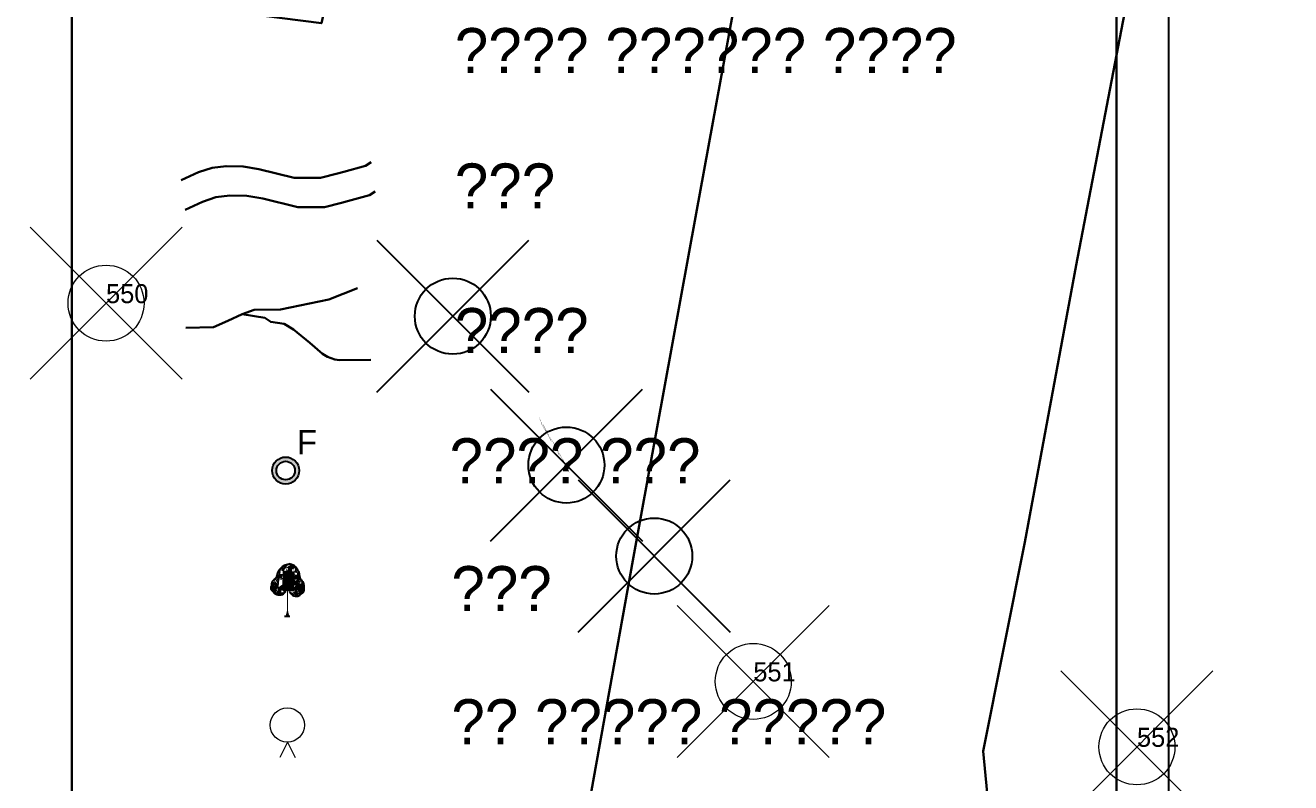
# Model space of a CAD drawing. Header units: millimetres. Extents: x -1419336 to 38707697, y -75591640 to 81.
# Drawn here: x 1646.2 to 1812.6, y -1387.3 to -1287.7 of the extents above; entities that cross this region are included whole.
import ezdxf

# ---------------------------------------------------------------- set-up
doc = ezdxf.new("R2010")
doc.units = ezdxf.units.MM
doc.header["$PDMODE"] = 35
doc.header["$PDSIZE"] = 10
doc.linetypes.add('DASHED', pattern=[0.75, 0.5, -0.25])
for name, color, linetype in [('Legend', 250, 'Continuous'), ('Sym_F', 250, 'Continuous'), ('Sym_Tree', 92, 'Continuous'), ('Text_Dimension_No', 1, 'Continuous')]:
    doc.layers.add(name, color=color, linetype=linetype)
for name, color, linetype, lineweight in [('Plane_Table_Station', 1, 'Continuous', 25), ('Poly_Survey_Bndry', 250, 'Continuous', 30), ('Text_Survey_No', 250, 'Continuous', 0)]:
    doc.layers.add(name, color=color, linetype=linetype, lineweight=lineweight)
doc.styles.get("Standard").update_dxf_attribs({"font": 'SakalBharati.ttf'})

msp = doc.modelspace()

# ---------------------------------------------------------------- hatches: boundary and pattern name
at = {"layer": 'Sym_F'}
h = msp.add_hatch(color=256, dxfattribs=at)
h.paths.add_polyline_path([(1678.64, -1346.27, 1), (1682.2, -1346.27, 1)])
h.paths.add_polyline_path([(1681.64, -1346.27, -1), (1679.2, -1346.27, -1)], flags=16)

# ---------------------------------------------------------------- linework, layer by layer
at = {"color": 5, "lineweight": 20}
for q in [(1679.65, -1384), (1681.65, -1384)]:
    msp.add_line((1680.65, -1382), q, dxfattribs=at)
msp.add_ellipse((1680.65, -1379.75), major_axis=(2.25, 0), ratio=1, dxfattribs=at)
at = {"layer": 'Legend'}
msp.add_lwpolyline([(719.87, -1094.4), (1796.56, -1094.4), (1796.56, -1813.7), (719.87, -1813.7)], close=True, dxfattribs=at)
at = {"layer": 'Legend', "lineweight": 30}
msp.add_lwpolyline([(1674.4, -1806.86), (726.71, -1806.86), (726.71, -1101.24), (1674.4, -1101.24), (1789.71, -1101.24), (1789.71, -1144.96), (1789.71, -1180.57), (1789.71, -1198.18), (1789.71, -1205.64), (1789.71, -1217.85), (1789.71, -1668.44), (1789.71, -1729.9), (1789.71, -1771.19), (1789.71, -1806.86)], close=True, dxfattribs=at)
for points in [[(1652.29, -1101.24), (1652.29, -1144.96), (1652.29, -1180.57), (1652.29, -1217.85), (1652.29, -1668.44), (1652.29, -1729.9), (1652.29, -1771.19), (1652.29, -1806.86)], [(1667.28, -1327.49), (1670.92, -1327.43), (1672.81, -1326.58), (1674.72, -1325.72), (1676.28, -1325.15), (1679.76, -1325.1), (1686.08, -1323.78), (1689.86, -1322.28)], [(1674.72, -1325.72), (1677.69, -1326.19), (1678.45, -1326.72), (1680.24, -1326.98), (1681.45, -1327.73), (1683.6, -1329.45), (1685.25, -1330.92), (1685.92, -1331.3), (1686.87, -1331.65), (1687.51, -1331.75), (1691.64, -1331.72)]]:
    msp.add_lwpolyline(points, dxfattribs=at)
at = {"layer": 'Legend', "color": 5, "lineweight": 30}
for points in [[(1666.69, -1308.09), (1668.97, -1307.04), (1670.75, -1306.44), (1672.59, -1306.21), (1674.83, -1306.27), (1676.9, -1306.62), (1681.54, -1307.75), (1683.59, -1307.75), (1685.01, -1307.75), (1687.25, -1307.19), (1688.07, -1306.98), (1690.94, -1306.19), (1691.69, -1305.7)], [(1667.19, -1311.96), (1669.47, -1310.91), (1671.25, -1310.31), (1673.09, -1310.07), (1675.33, -1310.14), (1677.41, -1310.49), (1682.04, -1311.62), (1684.09, -1311.62), (1685.52, -1311.62), (1687.76, -1311.06), (1688.57, -1310.85), (1691.44, -1310.06), (1692.19, -1309.57)]]:
    msp.add_lwpolyline(points, dxfattribs=at)
at = {"layer": 'Plane_Table_Station'}
for p in [(1702.41, -1325.96), (1728.91, -1357.51)]:
    msp.add_point(p, dxfattribs=at)
at = {"layer": 'Poly_Survey_Bndry', "linetype": 'ByBlock'}
for points in [[(1717.55, -1405.66), (1726.09, -1358.09), (1734.44, -1312.46), (1745.22, -1253.54), (1741.11, -1253.8), (1714.92, -1255.87), (1691.94, -1257.46), (1685.12, -1287.44), (1648.57, -1282.75), (1648.35, -1282.72), (1648.12, -1282.69), (1627.33, -1252.74), (1620.85, -1242.89), (1619.51, -1242.31), (1613.42, -1236), (1611.49, -1233.11), (1599.48, -1219.07), (1598.04, -1218.6), (1582.88, -1294.63), (1621.27, -1393.07)], [(1717.55, -1405.66), (1726.09, -1358.09), (1734.44, -1312.46), (1745.22, -1253.54), (1747.2, -1238.68), (1762.14, -1241.73), (1775.46, -1244.34), (1789.31, -1242.82), (1790.28, -1242.54), (1798.01, -1248.46), (1784.4, -1319.26), (1777.64, -1355.67), (1772.18, -1383.16), (1775.66, -1419.23)], [(1813.3, -1549.99), (1800.76, -1548.07), (1792.96, -1546.93), (1761.67, -1541.86), (1766.41, -1500.89), (1770.46, -1463.64), (1775.66, -1419.23), (1772.18, -1383.16), (1777.64, -1355.67), (1784.4, -1319.26), (1798.01, -1248.46), (1806.52, -1254.77), (1806.91, -1255.26), (1809.43, -1256), (1829.53, -1260.35)]]:
    msp.add_lwpolyline(points, dxfattribs=at)
at = {"layer": 'Poly_Survey_Bndry'}
for points in [[(1798.01, -1248.46), (1784.4, -1319.26), (1777.64, -1355.67), (1772.18, -1383.16), (1775.66, -1419.23), (1770.46, -1463.64), (1766.41, -1500.89), (1761.67, -1541.86)], [(1745.22, -1253.54), (1734.44, -1312.46), (1726.09, -1358.09), (1717.55, -1405.66), (1716.51, -1411.44), (1716.38, -1411.42)]]:
    msp.add_lwpolyline(points, dxfattribs=at)
at = {"layer": 'Sym_F'}
for major_axis in [(1.78, 0), (1.22, 0)]:
    msp.add_ellipse((1680.42, -1346.27), major_axis=major_axis, ratio=1, dxfattribs=at)
at = {"layer": 'Sym_Tree'}
for p, q in [((1680.89, -1358.6), (1680.66, -1358.62)), ((1680.29, -1365.42), (1680.95, -1365.42))]:
    msp.add_line(p, q, dxfattribs=at)
at = {"layer": 'Sym_Tree', "color": 82, "const_width": 0.8}
for points in [[(1680.34, -1362.09), (1680.44, -1359.46)], [(1680.43, -1362.1), (1680.53, -1359.47)], [(1680.78, -1361.71), (1680.88, -1359.08)], [(1681.11, -1362.15), (1681.21, -1359.52)], [(1679.67, -1361.48), (1680.02, -1361.97)], [(1680.2, -1361.6), (1680.54, -1362.09)], [(1682.03, -1361.71), (1681.54, -1362.04)], [(1681.65, -1361.5), (1682, -1361.99)]]:
    msp.add_lwpolyline(points, dxfattribs=at)
at = {"layer": 'Sym_Tree', "color": 34}
msp.add_lwpolyline([(1680.66, -1365.42, 0.48, 0.16, 0), (1680.66, -1364.76, 0.16, 0.16, 0), (1680.66, -1362.06, 0.16, 0.16, 0)], format="xyseb", dxfattribs=at)
at = {"layer": 'Sym_Tree', "color": 82}
msp.add_open_spline([(1680.44, -1362.18), (1680.29, -1362.34), (1680.05, -1362.59), (1679.61, -1362.7), (1679.21, -1362.67), (1678.88, -1362.34), (1678.41, -1361.94), (1678.62, -1361.33), (1678.63, -1360.73), (1679.32, -1360.38), (1679.34, -1359.55), (1679.86, -1359.02), (1680.28, -1358.66), (1680.56, -1358.63), (1680.66, -1358.62)], degree=3, knots=[0, 0, 0, 0, 0.357151, 0.545743, 0.741494, 0.970117, 1.319935, 1.641608, 1.935314, 2.250626, 2.755061, 3.137005, 3.457298, 3.618487, 3.618487, 3.618487, 3.618487], dxfattribs=at)
at = {"layer": 'Sym_Tree', "color": 82, "start_tangent": (1680.661209, -1365.422639), "end_tangent": (1680.661209, -1365.422639)}
msp.add_spline([(1680.89, -1362.18), (1681.33, -1362.66), (1681.65, -1362.78), (1682.01, -1362.79), (1682.37, -1362.58), (1682.83, -1362.14), (1682.84, -1361.55), (1682.78, -1361.02), (1682.42, -1360.58), (1682.2, -1359.69), (1681.84, -1359.1), (1681.4, -1358.7), (1680.89, -1358.6)], degree=3, dxfattribs=at)
at = {"layer": 'Sym_Tree', "color": 82}
for points in [[(1679.54, -1359.85), (1679.34, -1360.06), (1679.4, -1360.48), (1679.24, -1360.5)], [(1679.25, -1360.27), (1679.26, -1360.39), (1679.42, -1359.8), (1679.44, -1359.74)], [(1679.37, -1359.88), (1679.3, -1360.06), (1679.55, -1359.54), (1679.52, -1359.53)], [(1679.42, -1359.66), (1679.37, -1359.81), (1679.37, -1359.88), (1679.3, -1360.06)], [(1679.4, -1359.79), (1679.42, -1359.75), (1679.3, -1360.06), (1679.33, -1360.06)], [(1679.36, -1359.98), (1679.3, -1360.06), (1679.37, -1359.81), (1679.42, -1359.8)], [(1679.35, -1360), (1679.37, -1359.9), (1679.36, -1359.98), (1679.3, -1360.06)], [(1679.64, -1359.23), (1679.48, -1359.51), (1679.4, -1359.79), (1679.34, -1360.06)], [(1679.76, -1359.63), (1679.52, -1359.53), (1679.54, -1359.85), (1679.34, -1360.06)], [(1679.4, -1359.79), (1679.34, -1360.06), (1679.7, -1359.92), (1679.76, -1359.63)], [(1679.39, -1359.82), (1679.42, -1359.66), (1679.35, -1360), (1679.37, -1359.9)], [(1679.35, -1359.99), (1679.36, -1359.98), (1679.37, -1359.9), (1679.42, -1359.75)], [(1679.37, -1359.81), (1679.42, -1359.8), (1679.42, -1359.66), (1679.37, -1359.81)], [(1679.42, -1359.65), (1679.48, -1359.51), (1679.39, -1359.82), (1679.42, -1359.66)], [(1679.42, -1359.8), (1679.44, -1359.74), (1679.4, -1359.79), (1679.42, -1359.75)], [(1679.4, -1360.48), (1679.93, -1360.43), (1679.54, -1359.85), (1679.79, -1360.22)], [(1679.54, -1359.85), (1679.79, -1360.22), (1679.93, -1360.43), (1679.4, -1360.48)], [(1679.76, -1359.63), (1679.61, -1359.3), (1679.48, -1359.51), (1679.42, -1359.75)], [(1679.48, -1359.51), (1679.42, -1359.75), (1679.54, -1359.85), (1679.76, -1359.63)], [(1679.42, -1359.75), (1679.46, -1359.59), (1679.48, -1359.51), (1679.46, -1359.59)], [(1679.48, -1359.51), (1679.46, -1359.59), (1679.42, -1359.65), (1679.48, -1359.51)], [(1679.42, -1359.65), (1679.42, -1359.65), (1679.42, -1359.75), (1679.46, -1359.59)], [(1680.67, -1358.62), (1679.95, -1358.97), (1679.64, -1359.23), (1679.48, -1359.51)], [(1679.55, -1359.54), (1679.52, -1359.53), (1679.8, -1359.13), (1679.95, -1358.97)], [(1679.54, -1359.85), (1679.76, -1359.63), (1679.76, -1359.63), (1679.52, -1359.53)], [(1680.07, -1359.87), (1680.43, -1359.87), (1680.01, -1360.08), (1679.54, -1359.85)], [(1680.01, -1360.08), (1679.54, -1359.85), (1680.01, -1360.08), (1679.93, -1360.43)], [(1679.7, -1359.92), (1679.76, -1359.63), (1679.76, -1359.63), (1679.61, -1359.3)], [(1679.74, -1359.23), (1679.71, -1359.19), (1679.63, -1359.34), (1679.65, -1359.38)], [(1679.63, -1359.34), (1679.65, -1359.38), (1679.68, -1359.28), (1679.74, -1359.23)], [(1679.8, -1359.13), (1679.95, -1358.97), (1679.64, -1359.23), (1679.8, -1359.13)], [(1679.64, -1359.23), (1679.8, -1359.13), (1679.74, -1359.23), (1679.71, -1359.19)], [(1679.76, -1359.63), (1679.65, -1359.38), (1679.72, -1359.23), (1680.06, -1359.03)], [(1679.73, -1359.31), (1679.66, -1359.33), (1679.65, -1359.38), (1679.73, -1359.31)], [(1679.65, -1359.38), (1679.73, -1359.31), (1680.51, -1359.67), (1680.79, -1359.78)], [(1679.73, -1359.31), (1679.72, -1359.26), (1679.73, -1359.31), (1679.66, -1359.33)], [(1679.68, -1359.28), (1679.74, -1359.23), (1680.67, -1358.62), (1680.47, -1358.64)], [(1679.68, -1360.52), (1680.17, -1360.52), (1680.72, -1360.16), (1680.82, -1359.79)], [(1679.72, -1359.23), (1680.06, -1359.03), (1680.09, -1359.49), (1679.73, -1359.31)], [(1679.99, -1359.07), (1680.06, -1359.03), (1679.73, -1359.31), (1679.72, -1359.26)], [(1680.09, -1359.49), (1679.73, -1359.31), (1679.74, -1359.4), (1680.09, -1359.49)], [(1679.74, -1359.4), (1680.09, -1359.49), (1680.06, -1359.03), (1680.79, -1358.73)], [(1680.02, -1359), (1679.83, -1359.12), (1679.74, -1359.23), (1680.02, -1359)], [(1680.06, -1359.02), (1679.83, -1359.12), (1679.78, -1359.27), (1679.82, -1359.3)], [(1679.78, -1359.27), (1679.82, -1359.3), (1679.99, -1359.07), (1680.06, -1359.03)], [(1680.06, -1359.03), (1680.79, -1358.73), (1680.06, -1359.02), (1679.83, -1359.12)], [(1679.95, -1358.97), (1680.24, -1358.82), (1680.02, -1359), (1679.83, -1359.12)], [(1680.24, -1358.82), (1680.28, -1358.71), (1680.1, -1358.83), (1679.95, -1358.97)], [(1680.1, -1358.83), (1679.95, -1358.97), (1680.24, -1358.82), (1680.13, -1358.83)], [(1680.24, -1358.82), (1680.13, -1358.83), (1679.95, -1358.97), (1680.24, -1358.82)], [(1680.07, -1359.87), (1680.01, -1360.08), (1680.01, -1360.08), (1680.07, -1359.87)], [(1681.12, -1358.62), (1680.53, -1359.01), (1680.06, -1359.02), (1680.67, -1358.62)], [(1680.06, -1359.02), (1680.67, -1358.62), (1680.87, -1358.62), (1680.75, -1358.77)], [(1680.51, -1359.67), (1680.79, -1359.78), (1680.07, -1359.87), (1680.43, -1359.87)], [(1680.67, -1358.62), (1680.47, -1358.64), (1680.27, -1358.71), (1680.1, -1358.83)], [(1680.27, -1358.71), (1680.1, -1358.83), (1680.38, -1358.69), (1680.47, -1358.64)], [(1680.43, -1358.68), (1680.38, -1358.69), (1680.1, -1358.83), (1680.24, -1358.82)], [(1680.43, -1358.68), (1680.24, -1358.82), (1680.26, -1358.75), (1680.1, -1358.83)], [(1680.1, -1358.83), (1680.24, -1358.82), (1680.36, -1358.71), (1680.38, -1358.69)], [(1680.26, -1358.75), (1680.1, -1358.83), (1680.24, -1358.82), (1680.28, -1358.71)], [(1681.29, -1359.51), (1680.55, -1359.49), (1680.22, -1359.63), (1680.11, -1359.38)], [(1680.46, -1360.08), (1680.53, -1359.87), (1681.27, -1361.27), (1680.18, -1361.31)], [(1680.2, -1359.23), (1680.48, -1359), (1681.12, -1358.62), (1681.29, -1359.51)], [(1680.52, -1359.07), (1680.53, -1359.01), (1680.2, -1359.23), (1680.48, -1359)], [(1680.36, -1358.71), (1680.36, -1358.71), (1680.43, -1358.68), (1680.24, -1358.82)], [(1680.36, -1358.71), (1680.38, -1358.69), (1680.26, -1358.72), (1680.24, -1358.82)], [(1680.26, -1358.72), (1680.24, -1358.82), (1680.38, -1358.69), (1680.34, -1358.71)], [(1680.38, -1358.69), (1680.47, -1358.64), (1680.26, -1358.72), (1680.47, -1358.64)], [(1680.26, -1358.72), (1680.47, -1358.64), (1680.43, -1358.68), (1680.38, -1358.69)], [(1680.38, -1358.69), (1680.34, -1358.71), (1680.36, -1358.71)], [(1681.29, -1359.51), (1680.55, -1359.49), (1680.53, -1359.87), (1680.46, -1360.08)], [(1681.12, -1358.62), (1681.29, -1359.51), (1680.55, -1359.49), (1680.52, -1359.03)], [(1681.5, -1358.76), (1681.32, -1358.67), (1680.52, -1359.03), (1680.52, -1359.07)], [(1680.52, -1359.03), (1680.52, -1359.07), (1680.53, -1359.01)], [(1680.53, -1359.01), (1680.53, -1359.01), (1680.52, -1359.07), (1680.53, -1359.01)], [(1680.55, -1359.49), (1680.52, -1359.03), (1681.29, -1359.51), (1680.55, -1359.49)], [(1680.67, -1358.62), (1680.89, -1358.6), (1681.12, -1358.62), (1680.53, -1359.01)], [(1681.17, -1360.16), (1681.27, -1359.79), (1681.29, -1359.51), (1680.55, -1359.49)], [(1680.87, -1358.62), (1680.75, -1358.77), (1680.6, -1358.81), (1680.71, -1358.7)], [(1680.6, -1358.81), (1680.62, -1358.75), (1680.71, -1358.7), (1680.66, -1358.62)], [(1680.6, -1358.81), (1680.71, -1358.7), (1680.75, -1358.77), (1680.6, -1358.81)], [(1680.75, -1358.77), (1680.6, -1358.81), (1680.62, -1358.75), (1680.71, -1358.7)], [(1681.59, -1360.15), (1681.56, -1359.94), (1680.63, -1361.23), (1681.71, -1361.41)], [(1680.71, -1358.7), (1680.66, -1358.62), (1680.87, -1358.62), (1680.71, -1358.7)], [(1680.87, -1358.62), (1680.71, -1358.7), (1680.89, -1358.6), (1681.12, -1358.62)], [(1680.88, -1360.14), (1680.82, -1359.77), (1680.84, -1359.48), (1681.58, -1359.56)], [(1681.85, -1360.63), (1681.37, -1360.57), (1680.88, -1360.14), (1680.82, -1359.77)], [(1681.96, -1359.34), (1681.71, -1359.08), (1681.12, -1358.62), (1680.84, -1359.48)], [(1681.12, -1358.62), (1680.84, -1359.48), (1681.58, -1359.56), (1681.67, -1359.1)], [(1681.58, -1359.56), (1681.67, -1359.1), (1680.84, -1359.48), (1681.58, -1359.56)], [(1680.84, -1359.48), (1681.58, -1359.56), (1681.56, -1359.94), (1681.59, -1360.15)], [(1680.84, -1359.48), (1681.58, -1359.56), (1681.89, -1359.74), (1682.03, -1359.5)], [(1680.94, -1358.72), (1680.86, -1358.67), (1681.05, -1358.77), (1680.86, -1358.67)], [(1681.05, -1358.77), (1680.86, -1358.67), (1680.9, -1358.71), (1680.94, -1358.72)], [(1682.03, -1359.5), (1681.96, -1359.42), (1681.14, -1359.68), (1680.86, -1359.76)], [(1681.14, -1359.68), (1680.86, -1359.76), (1681.56, -1359.94), (1681.19, -1359.89)], [(1680.89, -1358.6), (1681.12, -1358.62), (1681.4, -1358.72), (1681.32, -1358.67)], [(1680.94, -1358.73), (1680.98, -1358.75), (1680.96, -1358.75)], [(1681.94, -1359.51), (1681.58, -1359.56), (1681.67, -1359.1), (1680.98, -1358.71)], [(1681.67, -1359.1), (1680.98, -1358.71), (1681.68, -1359.1), (1681.89, -1359.22)], [(1681.12, -1358.62), (1681.79, -1359.06), (1682.06, -1359.35), (1682.18, -1359.66)], [(1682.02, -1359.4), (1681.96, -1359.34), (1681.12, -1358.62), (1681.32, -1358.67)], [(1681.12, -1358.62), (1681.32, -1358.67), (1681.5, -1358.76), (1681.66, -1358.9)], [(1681.56, -1359.94), (1681.19, -1359.89), (1681.59, -1360.15), (1682.08, -1359.99)], [(1681.5, -1358.76), (1681.66, -1358.9), (1681.4, -1358.72), (1681.32, -1358.67)], [(1681.35, -1358.71), (1681.4, -1358.72), (1681.66, -1358.9), (1681.52, -1358.88)], [(1681.42, -1358.75), (1681.42, -1358.75), (1681.35, -1358.71), (1681.52, -1358.88)], [(1681.35, -1358.71), (1681.52, -1358.88), (1681.51, -1358.81), (1681.66, -1358.9)], [(1681.66, -1358.9), (1681.52, -1358.88), (1681.41, -1358.74), (1681.4, -1358.73)], [(1681.41, -1358.74), (1681.4, -1358.73), (1681.51, -1358.77), (1681.52, -1358.88)], [(1681.51, -1358.77), (1681.52, -1358.88), (1681.4, -1358.73), (1681.44, -1358.75)], [(1681.51, -1358.81), (1681.66, -1358.9), (1681.52, -1358.88), (1681.5, -1358.76)], [(1681.52, -1358.88), (1681.5, -1358.76), (1681.66, -1358.9), (1681.79, -1359.06)], [(1681.66, -1358.9), (1681.79, -1359.06), (1681.52, -1358.88), (1681.63, -1358.89)], [(1681.52, -1358.88), (1681.63, -1358.89), (1681.79, -1359.06), (1681.52, -1358.88)], [(1681.79, -1359.06), (1681.52, -1358.88), (1681.71, -1359.08), (1681.89, -1359.22)], [(1681.56, -1359.94), (1681.59, -1360.15), (1681.59, -1360.15), (1681.56, -1359.94)], [(1681.98, -1359.35), (1681.67, -1359.1), (1681.58, -1359.56), (1681.96, -1359.42)], [(1681.58, -1359.56), (1681.96, -1359.42), (1681.94, -1359.51), (1681.58, -1359.56)], [(1681.89, -1359.74), (1682.03, -1359.5), (1681.98, -1359.35), (1681.67, -1359.1)], [(1681.92, -1359.38), (1681.87, -1359.41), (1681.74, -1359.15), (1681.67, -1359.1)], [(1681.74, -1359.15), (1681.67, -1359.1), (1681.96, -1359.42), (1681.98, -1359.38)], [(1681.68, -1359.1), (1681.89, -1359.22), (1681.92, -1359.38), (1681.87, -1359.41)], [(1681.71, -1359.08), (1681.89, -1359.22), (1681.96, -1359.34), (1681.71, -1359.08)], [(1681.73, -1359.66), (1681.74, -1359.74), (1681.77, -1359.8), (1681.73, -1359.66)], [(1682.11, -1359.67), (1682.15, -1359.67), (1681.91, -1359.24), (1681.79, -1359.06)], [(1681.91, -1359.24), (1681.79, -1359.06), (1682.06, -1359.35), (1681.91, -1359.24)], [(1681.91, -1360.03), (1681.89, -1359.74), (1681.89, -1359.74), (1682.08, -1359.43)], [(1681.89, -1359.74), (1682.08, -1359.43), (1682.18, -1359.66), (1682.21, -1359.9)], [(1682.18, -1359.66), (1682.21, -1359.9), (1682.08, -1359.99), (1681.89, -1359.74)], [(1682.08, -1359.99), (1681.89, -1359.74), (1681.89, -1359.74), (1682.15, -1359.67)], [(1681.89, -1359.74), (1682.15, -1359.67), (1682.08, -1359.99), (1682.25, -1360.21)], [(1682.23, -1359.95), (1682.25, -1360.21), (1681.91, -1360.03), (1681.89, -1359.74)], [(1682.06, -1359.35), (1681.91, -1359.24), (1681.96, -1359.34), (1682, -1359.31)], [(1681.96, -1359.34), (1682, -1359.31), (1682.06, -1359.46), (1682.03, -1359.5)], [(1682.06, -1359.46), (1682.03, -1359.5), (1682.02, -1359.4), (1681.96, -1359.34)], [(1681.96, -1359.42), (1681.98, -1359.38), (1681.96, -1359.42), (1682.03, -1359.46)], [(1681.96, -1359.42), (1682.03, -1359.46), (1682.03, -1359.5), (1681.96, -1359.42)], [(1682.06, -1359.35), (1682.18, -1359.66), (1682.23, -1359.95), (1682.25, -1360.21)], [(1682.25, -1360.04), (1682.29, -1360.22), (1682.11, -1359.67), (1682.15, -1359.67)], [(1682.21, -1359.9), (1682.2, -1359.74), (1682.18, -1359.66), (1682.2, -1359.74)], [(1682.23, -1359.8), (1682.18, -1359.66), (1682.23, -1359.98), (1682.23, -1359.81)], [(1682.31, -1360.44), (1682.29, -1360.56), (1682.2, -1359.95), (1682.19, -1359.89)], [(1682.2, -1359.95), (1682.19, -1359.89), (1682.23, -1359.95), (1682.21, -1359.9)], [(1682.23, -1359.8), (1682.23, -1359.8), (1682.21, -1359.9), (1682.2, -1359.74)], [(1682.26, -1359.97), (1682.2, -1359.95), (1682.23, -1359.81), (1682.26, -1359.97)], [(1682.24, -1360.13), (1682.29, -1360.22), (1682.26, -1359.97), (1682.2, -1359.95)], [(1682.23, -1359.95), (1682.21, -1359.9), (1682.29, -1360.22), (1682.26, -1360.22)], [(1682.25, -1360.15), (1682.24, -1360.13), (1682.24, -1360.06), (1682.21, -1359.9)], [(1682.23, -1359.98), (1682.23, -1359.81), (1682.25, -1360.16), (1682.24, -1360.06)], [(1682.23, -1359.81), (1682.26, -1359.97), (1682.25, -1360.04), (1682.29, -1360.22)], [(1678.78, -1360.94), (1678.61, -1361.14), (1678.51, -1361.74), (1679.34, -1361.81)], [(1678.57, -1361.56), (1678.51, -1361.74), (1678.61, -1361.15), (1678.54, -1361.55)], [(1678.57, -1361.56), (1678.57, -1361.56), (1678.57, -1361.56), (1678.51, -1361.74)], [(1678.54, -1361.93), (1678.6, -1361.99), (1678.61, -1361.15), (1678.69, -1361.21)], [(1678.61, -1361.15), (1678.54, -1361.55), (1678.69, -1361.21), (1678.69, -1361.19)], [(1678.61, -1361.15), (1678.69, -1361.21), (1678.57, -1361.56)], [(1678.73, -1360.76), (1678.67, -1360.89), (1678.63, -1361.04), (1678.61, -1361.14)], [(1678.92, -1360.77), (1678.94, -1361.37), (1678.61, -1361.13), (1678.94, -1361.37)], [(1678.63, -1361.04), (1678.61, -1361.14), (1678.79, -1361.22), (1678.99, -1360.86)], [(1678.61, -1361.13), (1678.94, -1361.37), (1679.1, -1360.94), (1678.99, -1360.86)], [(1678.73, -1360.97), (1678.73, -1360.97), (1678.78, -1360.94), (1678.61, -1361.14)], [(1678.67, -1361), (1678.64, -1361.02), (1678.63, -1361.05), (1678.72, -1360.94)], [(1678.63, -1361.05), (1678.72, -1360.94), (1678.72, -1360.94)], [(1678.73, -1360.97), (1678.64, -1361.02), (1678.7, -1360.99), (1678.69, -1360.87)], [(1678.7, -1360.99), (1678.69, -1360.87), (1678.67, -1361), (1678.64, -1361.02)], [(1678.66, -1361.08), (1678.66, -1361.08), (1678.73, -1360.97), (1678.64, -1361.02)], [(1678.89, -1360.8), (1678.8, -1360.78), (1678.69, -1360.87), (1678.66, -1361.08)], [(1678.69, -1360.87), (1678.66, -1361.08), (1678.75, -1360.95), (1678.77, -1360.84)], [(1678.75, -1361.02), (1678.75, -1360.95), (1678.66, -1361.08)], [(1678.98, -1360.69), (1678.91, -1360.69), (1678.73, -1360.76), (1678.67, -1360.89)], [(1678.72, -1361.25), (1678.76, -1361.18), (1678.68, -1362.15), (1678.82, -1362.23)], [(1678.77, -1360.84), (1678.8, -1360.78), (1678.69, -1360.87), (1678.73, -1360.76)], [(1678.69, -1360.87), (1678.73, -1360.76), (1678.75, -1361.02), (1678.75, -1360.95)], [(1678.71, -1361.13), (1679.09, -1361.04), (1678.73, -1361.09), (1678.69, -1361.21)], [(1678.73, -1361.09), (1678.69, -1361.21), (1678.72, -1361.41), (1678.8, -1361.27)], [(1678.69, -1361.21), (1678.69, -1361.19), (1679.34, -1361.81), (1679.19, -1361.67)], [(1678.8, -1361.27), (1678.81, -1361.33), (1678.71, -1361.13), (1679.09, -1361.04)], [(1678.72, -1360.94), (1678.72, -1360.94), (1678.73, -1360.97)], [(1678.72, -1361.41), (1678.8, -1361.27), (1678.72, -1361.25), (1678.76, -1361.18)], [(1678.84, -1360.79), (1679.42, -1360.59), (1678.74, -1360.75), (1678.8, -1360.69)], [(1678.74, -1360.75), (1678.8, -1360.69), (1678.85, -1360.66), (1678.91, -1360.59)], [(1678.89, -1360.83), (1678.75, -1360.95), (1678.96, -1360.8), (1678.92, -1360.77)], [(1678.75, -1360.95), (1678.77, -1360.84), (1678.89, -1360.8)], [(1678.79, -1361.22), (1678.99, -1360.86), (1678.89, -1360.83), (1678.75, -1360.95)], [(1678.89, -1360.8), (1678.89, -1360.8), (1678.77, -1360.84), (1678.8, -1360.78)], [(1678.94, -1361.37), (1678.94, -1361.37), (1678.86, -1361.59), (1678.79, -1361.22)], [(1678.86, -1361.59), (1678.79, -1361.22), (1679.19, -1361.67), (1678.92, -1361.41)], [(1678.94, -1360.78), (1678.99, -1360.74), (1678.89, -1360.8), (1678.8, -1360.78)], [(1678.95, -1361.39), (1678.81, -1361.33), (1678.8, -1361.27), (1678.81, -1361.33)], [(1678.91, -1360.6), (1678.85, -1360.66), (1678.81, -1360.69), (1678.88, -1360.68)], [(1678.81, -1360.69), (1678.88, -1360.68), (1678.91, -1360.69), (1678.98, -1360.69)], [(1678.92, -1361.41), (1679, -1361.45), (1678.95, -1361.39), (1678.81, -1361.33)], [(1678.96, -1360.8), (1678.92, -1360.77), (1678.84, -1360.79), (1679.42, -1360.59)], [(1678.85, -1360.66), (1678.91, -1360.59), (1678.97, -1360.55), (1679, -1360.66)], [(1678.97, -1360.55), (1679, -1360.66), (1678.91, -1360.69), (1678.85, -1360.66)], [(1678.91, -1360.69), (1678.85, -1360.66), (1678.91, -1360.59), (1678.92, -1360.66)], [(1678.85, -1360.66), (1678.91, -1360.66), (1678.91, -1360.6), (1678.85, -1360.66)], [(1678.91, -1360.66), (1678.91, -1360.66), (1678.85, -1360.66), (1678.91, -1360.66)], [(1678.94, -1360.62), (1678.88, -1360.68), (1679.09, -1360.44)], [(1679, -1360.66), (1678.91, -1360.66), (1678.94, -1360.62), (1678.88, -1360.68)], [(1678.91, -1360.59), (1678.92, -1360.66), (1678.91, -1360.6), (1678.94, -1360.62)], [(1678.91, -1360.6), (1678.94, -1360.62), (1678.91, -1360.66)], [(1678.91, -1360.69), (1678.98, -1360.69), (1679, -1360.66), (1678.91, -1360.66)], [(1678.98, -1360.69), (1678.98, -1360.69), (1678.98, -1360.69), (1678.91, -1360.69)], [(1679.1, -1360.94), (1679, -1360.74), (1678.92, -1360.77), (1678.94, -1361.37)], [(1679, -1360.74), (1679, -1360.85), (1678.92, -1360.77), (1679, -1360.74)], [(1678.92, -1360.77), (1679, -1360.74), (1678.99, -1360.84), (1678.92, -1360.8)], [(1678.99, -1360.84), (1678.92, -1360.8), (1678.99, -1360.84), (1679, -1360.75)], [(1679.07, -1361.03), (1678.98, -1360.99), (1679.07, -1361.03), (1678.92, -1360.98)], [(1679.07, -1361.03), (1678.92, -1360.98), (1679.07, -1361.03), (1678.94, -1361.37)], [(1679.24, -1361.23), (1679.02, -1361.45), (1678.92, -1361.41), (1679, -1361.45)], [(1679.19, -1361.67), (1678.92, -1361.41), (1678.94, -1361.37), (1679.19, -1361.53)], [(1679.6, -1360.51), (1679.48, -1361.71), (1678.94, -1361.37), (1679.22, -1360.78)], [(1679.48, -1361.71), (1678.94, -1361.37), (1678.98, -1360.69), (1679.22, -1360.64)], [(1678.99, -1360.84), (1679, -1360.75), (1678.94, -1360.78), (1678.99, -1360.74)], [(1678.94, -1361.37), (1679.22, -1360.78), (1679.18, -1361.61), (1679.18, -1361.94)], [(1679.07, -1361.03), (1678.94, -1361.37), (1678.99, -1360.86), (1679.1, -1360.94)], [(1679.1, -1360.94), (1679.17, -1361.07), (1678.94, -1361.37), (1679.09, -1361.04)], [(1678.94, -1361.37), (1679.09, -1361.04), (1679.07, -1361.03), (1678.98, -1360.99)], [(1679.34, -1361.81), (1679.19, -1361.67), (1679.46, -1361.23), (1678.94, -1361.37)], [(1679.46, -1361.23), (1678.94, -1361.37), (1678.94, -1361.37)], [(1678.94, -1361.37), (1678.94, -1361.37), (1679.24, -1361.23), (1679.02, -1361.45)], [(1678.94, -1361.37), (1679.19, -1361.53), (1678.94, -1361.37), (1679.1, -1361.35)], [(1678.94, -1361.37), (1679.1, -1361.35), (1678.94, -1361.37)], [(1679.48, -1361.71), (1679.18, -1361.61), (1679.48, -1361.71), (1678.94, -1361.37)], [(1678.97, -1360.55), (1678.98, -1360.58), (1679.09, -1360.44), (1679.23, -1360.36)], [(1679.09, -1360.44), (1679.09, -1360.44), (1678.97, -1360.55), (1678.98, -1360.58)], [(1679.1, -1360.94), (1678.99, -1360.86), (1679.1, -1360.94), (1678.97, -1360.99)], [(1679.1, -1360.94), (1678.97, -1360.99), (1679.1, -1360.94), (1679.17, -1361.07)], [(1679.24, -1360.5), (1679.23, -1360.36), (1678.98, -1360.69)], [(1679.09, -1360.44), (1679.23, -1360.36), (1678.98, -1360.69), (1678.98, -1360.58)], [(1678.98, -1360.69), (1678.98, -1360.58), (1679.04, -1360.65), (1679.23, -1360.36)], [(1678.98, -1360.69), (1679.22, -1360.64), (1679.4, -1360.48), (1679.22, -1360.64)], [(1678.98, -1360.69), (1678.98, -1360.69), (1678.98, -1360.69)], [(1678.98, -1360.69), (1678.98, -1360.69), (1678.98, -1360.69)], [(1678.99, -1360.86), (1679.04, -1360.82), (1679, -1360.74), (1679, -1360.85)], [(1678.99, -1360.86), (1679.1, -1360.94), (1678.99, -1360.86), (1679.04, -1360.82)], [(1679.21, -1360.67), (1679.22, -1360.78), (1679.1, -1360.94), (1679, -1360.74)], [(1679.04, -1360.65), (1679.23, -1360.36), (1679.24, -1360.5), (1679.35, -1360.5)], [(1679.23, -1360.56), (1679.24, -1360.5), (1679.04, -1360.65), (1679.23, -1360.56)], [(1679.04, -1360.65), (1679.23, -1360.56), (1679.24, -1360.5), (1679.06, -1360.63)], [(1679.24, -1360.5), (1679.06, -1360.63), (1679.23, -1360.56), (1679.24, -1360.5)], [(1679.09, -1360.44), (1679.23, -1360.36), (1679.34, -1360.06), (1679.3, -1360.06)], [(1679.22, -1360.26), (1679.22, -1360.25), (1679.09, -1360.44), (1679.23, -1360.36)], [(1679.22, -1360.78), (1679.21, -1360.67), (1679.12, -1360.98), (1679.1, -1360.94)], [(1679.12, -1360.98), (1679.1, -1360.94), (1679.26, -1360.94), (1679.21, -1361.01)], [(1679.17, -1361.07), (1679.21, -1361.01), (1679.22, -1360.78), (1679.21, -1360.67)], [(1679.21, -1361.15), (1679.3, -1361.21), (1679.17, -1361.07), (1679.21, -1361.01)], [(1679.18, -1361.61), (1679.18, -1361.94), (1679.18, -1361.94), (1679.46, -1361.96)], [(1679.18, -1361.94), (1679.46, -1361.96), (1679.48, -1361.71), (1679.18, -1361.61)], [(1679.26, -1360.94), (1679.22, -1360.78), (1679.22, -1360.78), (1679.21, -1360.67)], [(1679.22, -1360.78), (1679.21, -1360.67), (1679.21, -1360.67), (1679.31, -1360.68)], [(1679.21, -1360.67), (1679.31, -1360.68), (1679.21, -1360.67), (1679.22, -1360.78)], [(1679.26, -1360.94), (1679.21, -1361.01), (1679.48, -1361.71), (1679.32, -1361.73)], [(1679.21, -1361.01), (1679.3, -1361.21), (1679.35, -1361), (1679.21, -1361.01)], [(1679.35, -1361), (1679.21, -1361.01), (1679.21, -1361.15), (1679.3, -1361.21)], [(1679.24, -1361.23), (1679.21, -1361.15), (1679.21, -1361.01), (1679.3, -1361.21)], [(1679.21, -1361.01), (1679.3, -1361.21), (1679.21, -1361.01), (1679.3, -1361.21)], [(1679.48, -1361.71), (1679.32, -1361.73), (1679.24, -1361.23), (1679.21, -1361.15)], [(1679.26, -1360.39), (1679.23, -1360.36), (1679.22, -1360.26), (1679.22, -1360.25)], [(1679.4, -1360.48), (1679.22, -1360.64), (1679.22, -1360.78), (1679.22, -1360.64)], [(1679.6, -1360.51), (1679.4, -1360.48), (1679.26, -1360.94), (1679.22, -1360.78)], [(1679.22, -1360.78), (1679.22, -1360.64), (1679.24, -1360.5)], [(1679.24, -1360.5), (1679.24, -1360.5), (1679.24, -1360.5), (1679.23, -1360.36)], [(1679.23, -1360.56), (1679.24, -1360.5), (1679.26, -1360.39), (1679.23, -1360.36)], [(1679.24, -1360.5), (1679.35, -1360.5), (1679.23, -1360.56), (1679.24, -1360.5)], [(1679.24, -1360.32), (1679.26, -1360.39), (1679.34, -1360.06), (1679.39, -1360.24)], [(1679.28, -1360.15), (1679.25, -1360.2), (1679.24, -1360.32), (1679.26, -1360.39)], [(1679.4, -1360.48), (1679.24, -1360.5), (1679.68, -1360.52), (1680.17, -1360.52)], [(1679.24, -1360.5), (1679.24, -1360.5), (1679.24, -1360.5)], [(1679.34, -1360.06), (1679.3, -1360.06), (1679.28, -1360.15), (1679.25, -1360.2)], [(1679.28, -1360.15), (1679.34, -1360.06), (1679.25, -1360.27), (1679.26, -1360.39)], [(1679.34, -1360.06), (1679.39, -1360.24), (1679.28, -1360.15), (1679.34, -1360.06)], [(1679.3, -1360.06), (1679.33, -1360.06), (1679.35, -1359.99), (1679.36, -1359.98)], [(1680.01, -1360.08), (1679.93, -1360.43), (1679.4, -1360.48), (1679.93, -1360.43)], [(1679.93, -1360.43), (1679.4, -1360.48), (1679.68, -1360.52)], [(1679.6, -1360.51), (1679.87, -1360.68), (1679.6, -1360.51), (1679.4, -1360.48)], [(1679.87, -1360.68), (1679.91, -1360.52), (1679.6, -1360.51), (1679.87, -1360.68)], [(1679.68, -1360.52), (1679.68, -1360.52), (1679.87, -1360.68), (1679.91, -1360.52)], [(1681.27, -1361.27), (1680.18, -1361.31), (1680.05, -1360.51), (1679.94, -1361.71)], [(1680.63, -1361.23), (1681.71, -1361.41), (1681.94, -1360.63), (1681.9, -1361.84)], [(1681.4, -1360.63), (1681.4, -1360.63), (1681.19, -1360.77), (1681.17, -1360.6)], [(1682.14, -1360.63), (1682.3, -1360.67), (1681.85, -1360.63), (1681.37, -1360.57)], [(1681.59, -1360.15), (1682.08, -1359.99), (1681.59, -1360.15), (1681.62, -1360.51)], [(1681.59, -1360.15), (1681.62, -1360.51), (1682.14, -1360.63), (1681.62, -1360.51)], [(1682.14, -1360.63), (1681.62, -1360.51), (1682.08, -1359.99), (1681.79, -1360.32)], [(1682.08, -1359.99), (1681.79, -1360.32), (1681.62, -1360.51), (1682.14, -1360.63)], [(1681.62, -1360.51), (1682.14, -1360.63), (1681.85, -1360.63)], [(1681.64, -1360.77), (1681.63, -1360.6), (1681.94, -1360.63), (1681.64, -1360.77)], [(1681.94, -1360.63), (1681.64, -1360.77), (1681.94, -1360.63), (1682.14, -1360.63)], [(1681.94, -1360.63), (1681.9, -1361.84), (1682.49, -1361.57), (1682.28, -1360.95)], [(1681.9, -1361.84), (1682.49, -1361.57), (1682.53, -1360.89), (1682.3, -1360.81)], [(1682.22, -1361.1), (1682.26, -1361.18), (1681.9, -1361.84), (1682.06, -1361.88)], [(1681.9, -1361.84), (1682.06, -1361.88), (1682.2, -1361.39), (1682.25, -1361.32)], [(1681.9, -1361.84), (1682.22, -1361.78), (1681.9, -1361.84), (1682.49, -1361.57)], [(1681.94, -1360.63), (1682.14, -1360.63), (1682.22, -1361.1), (1682.28, -1360.95)], [(1682.03, -1361.96), (1682.2, -1361.83), (1681.98, -1361.36), (1682.49, -1361.57)], [(1681.98, -1361.36), (1682.49, -1361.57), (1682.49, -1361.57)], [(1682.7, -1361.16), (1682.84, -1361.39), (1682.86, -1361.99), (1682.03, -1361.96)], [(1682.75, -1361.44), (1682.75, -1361.42), (1682.03, -1361.96), (1682.2, -1361.83)], [(1682.08, -1359.99), (1682.25, -1360.21), (1682.14, -1360.63), (1682.3, -1360.67)], [(1682.54, -1361), (1682.58, -1360.97), (1682.66, -1361.01), (1682.11, -1360.74)], [(1682.66, -1361.01), (1682.11, -1360.74), (1682.76, -1360.98), (1682.71, -1360.92)], [(1682.26, -1361.18), (1682.15, -1361.36), (1682.13, -1361.15), (1682.26, -1361.18)], [(1682.13, -1361.15), (1682.26, -1361.18), (1682.25, -1361.32), (1682.15, -1361.36)], [(1682.53, -1360.89), (1682.3, -1360.81), (1682.14, -1360.63), (1682.3, -1360.81)], [(1682.14, -1360.63), (1682.3, -1360.81), (1682.28, -1360.95), (1682.3, -1360.81)], [(1682.2, -1361.39), (1682.25, -1361.32), (1682.26, -1361.18), (1682.15, -1361.36)], [(1682.26, -1361.18), (1682.15, -1361.36), (1682.26, -1361.18), (1682.15, -1361.36)], [(1682.25, -1361.32), (1682.15, -1361.36), (1682.3, -1361.24), (1682.26, -1361.18)], [(1682.49, -1361.57), (1682.28, -1360.95), (1682.22, -1361.78), (1682.17, -1362.1)], [(1682.32, -1360.49), (1682.29, -1360.56), (1682.25, -1360.21), (1682.18, -1360.39)], [(1682.25, -1360.21), (1682.18, -1360.39), (1682.3, -1360.31), (1682.25, -1360.21)], [(1682.47, -1360.85), (1682.32, -1360.53), (1682.3, -1360.67), (1682.18, -1360.66)], [(1682.3, -1360.67), (1682.18, -1360.66), (1682.29, -1360.73), (1682.3, -1360.67)], [(1682.28, -1360.95), (1682.31, -1360.84), (1682.31, -1360.84), (1682.2, -1360.83)], [(1682.31, -1360.84), (1682.2, -1360.83), (1682.31, -1360.84), (1682.28, -1360.95)], [(1682.49, -1361.57), (1682.49, -1361.57), (1682.2, -1361.39), (1682.39, -1361.64)], [(1682.2, -1361.39), (1682.39, -1361.64), (1682.5, -1361.61), (1682.42, -1361.64)], [(1682.53, -1361.79), (1682.65, -1361.44), (1682.2, -1361.83), (1682.5, -1361.61)], [(1682.2, -1361.83), (1682.5, -1361.61), (1682.49, -1361.57), (1682.21, -1361.7)], [(1682.49, -1361.57), (1682.21, -1361.7), (1682.49, -1361.57), (1682.33, -1361.53)], [(1682.22, -1361.1), (1682.28, -1360.95), (1682.28, -1360.95), (1682.31, -1360.84)], [(1682.35, -1361.16), (1682.38, -1361.12), (1682.22, -1361.1), (1682.26, -1361.18)], [(1682.25, -1360.16), (1682.24, -1360.06), (1682.24, -1360.13), (1682.29, -1360.22)], [(1682.29, -1360.22), (1682.26, -1360.22), (1682.25, -1360.15), (1682.24, -1360.13)], [(1682.45, -1360.63), (1682.32, -1360.53), (1682.25, -1360.21), (1682.29, -1360.22)], [(1682.25, -1360.21), (1682.29, -1360.22), (1682.3, -1360.31), (1682.33, -1360.37)], [(1682.3, -1360.31), (1682.25, -1360.21), (1682.31, -1360.44), (1682.29, -1360.56)], [(1682.3, -1361.24), (1682.26, -1361.18), (1682.28, -1360.95), (1682.31, -1360.84)], [(1682.28, -1360.95), (1682.3, -1360.81), (1682.3, -1360.67)], [(1682.28, -1360.95), (1682.31, -1360.84), (1682.35, -1361.16), (1682.38, -1361.12)], [(1682.31, -1360.84), (1682.28, -1360.95), (1682.38, -1361.12), (1682.5, -1360.93)], [(1682.3, -1360.31), (1682.33, -1360.37), (1682.32, -1360.49), (1682.29, -1360.56)], [(1682.29, -1360.56), (1682.32, -1360.53), (1682.34, -1360.43), (1682.35, -1360.43)], [(1682.3, -1360.73), (1682.3, -1360.67), (1682.29, -1360.56), (1682.32, -1360.53)], [(1682.29, -1360.73), (1682.3, -1360.67), (1682.47, -1360.85), (1682.3, -1360.73)], [(1682.3, -1360.67), (1682.3, -1360.67), (1682.3, -1360.67), (1682.32, -1360.53)], [(1682.3, -1360.67), (1682.32, -1360.53), (1682.53, -1360.89)], [(1682.3, -1360.67), (1682.3, -1360.67), (1682.3, -1360.67)], [(1682.47, -1360.85), (1682.3, -1360.73), (1682.3, -1360.67), (1682.46, -1360.82)], [(1682.3, -1360.67), (1682.46, -1360.82), (1682.3, -1360.73), (1682.3, -1360.67)], [(1682.38, -1361.12), (1682.5, -1361.19), (1682.38, -1361.12), (1682.3, -1361.24)], [(1682.38, -1361.12), (1682.3, -1361.24), (1682.49, -1361.57), (1682.37, -1361.22)], [(1682.34, -1360.43), (1682.35, -1360.43), (1682.45, -1360.63), (1682.32, -1360.53)], [(1682.56, -1360.75), (1682.55, -1360.78), (1682.45, -1360.63), (1682.32, -1360.53)], [(1682.45, -1360.63), (1682.32, -1360.53), (1682.53, -1360.89), (1682.55, -1360.78)], [(1682.53, -1360.89), (1682.55, -1360.78), (1682.47, -1360.85), (1682.32, -1360.53)], [(1682.49, -1361.57), (1682.33, -1361.53), (1682.49, -1361.57)], [(1682.49, -1361.57), (1682.37, -1361.22), (1682.4, -1361.21), (1682.5, -1361.19)], [(1682.63, -1361.49), (1682.61, -1361.54), (1682.74, -1361.36), (1682.37, -1361.22)], [(1682.74, -1361.36), (1682.37, -1361.22), (1682.73, -1361.31), (1682.75, -1361.44)], [(1682.38, -1361.12), (1682.5, -1360.93), (1682.58, -1360.97), (1682.49, -1361.57)], [(1682.5, -1361.06), (1682.38, -1361.12), (1682.5, -1361.06), (1682.45, -1361.01)], [(1682.84, -1361.37), (1682.49, -1361.57), (1682.38, -1361.12), (1682.5, -1361.05)], [(1682.38, -1361.12), (1682.5, -1361.05), (1682.38, -1361.12), (1682.5, -1361.19)], [(1682.4, -1361.21), (1682.49, -1361.57), (1682.5, -1361.06), (1682.38, -1361.12)], [(1682.4, -1361.21), (1682.5, -1361.19), (1682.4, -1361.21), (1682.55, -1361.18)], [(1682.4, -1361.21), (1682.55, -1361.18), (1682.4, -1361.21), (1682.49, -1361.57)], [(1682.5, -1361.61), (1682.42, -1361.64), (1682.47, -1361.59), (1682.61, -1361.54)], [(1682.58, -1360.82), (1682.63, -1360.89), (1682.45, -1360.63)], [(1682.45, -1360.63), (1682.45, -1360.63), (1682.56, -1360.75), (1682.55, -1360.78)], [(1682.5, -1361.06), (1682.45, -1361.01), (1682.5, -1360.93), (1682.49, -1361.04)], [(1682.47, -1361.59), (1682.61, -1361.54), (1682.63, -1361.49), (1682.61, -1361.54)], [(1682.5, -1360.93), (1682.49, -1361.04), (1682.58, -1360.97), (1682.5, -1360.93)], [(1682.58, -1360.97), (1682.49, -1361.57), (1682.84, -1361.37), (1682.49, -1361.57)], [(1682.71, -1361.47), (1682.69, -1361.41), (1682.64, -1362.38), (1682.49, -1362.44)], [(1682.49, -1361.57), (1682.49, -1361.57), (1682.53, -1361.79), (1682.65, -1361.44)], [(1682.58, -1360.97), (1682.5, -1360.93), (1682.5, -1361.03), (1682.58, -1361)], [(1682.5, -1361.03), (1682.5, -1360.95), (1682.56, -1360.99), (1682.51, -1360.94)], [(1682.5, -1361.03), (1682.58, -1361), (1682.5, -1361.03), (1682.5, -1360.95)], [(1682.65, -1361.44), (1682.5, -1361.05), (1682.6, -1361.04), (1682.73, -1361.17)], [(1682.83, -1361.28), (1682.84, -1361.39), (1682.65, -1361.44), (1682.5, -1361.05)], [(1682.56, -1360.99), (1682.51, -1360.94), (1682.6, -1361), (1682.69, -1361)], [(1682.67, -1360.87), (1682.61, -1360.8), (1682.56, -1360.75), (1682.52, -1360.86)], [(1682.56, -1360.75), (1682.52, -1360.86), (1682.6, -1360.9), (1682.67, -1360.87)], [(1682.52, -1360.86), (1682.61, -1360.87), (1682.58, -1360.82), (1682.63, -1360.89)], [(1682.6, -1360.9), (1682.53, -1360.89), (1682.52, -1360.86), (1682.61, -1360.87)], [(1682.53, -1360.89), (1682.53, -1360.89), (1682.53, -1360.89)], [(1682.53, -1360.89), (1682.53, -1360.89), (1682.53, -1360.89)], [(1682.53, -1360.89), (1682.53, -1360.89), (1682.53, -1360.89), (1682.6, -1360.9)], [(1682.53, -1360.89), (1682.6, -1360.9), (1682.76, -1360.99), (1682.81, -1361.13)], [(1682.7, -1360.91), (1682.63, -1360.89), (1682.6, -1360.9), (1682.53, -1360.89)], [(1682.6, -1361.04), (1682.73, -1361.17), (1682.54, -1361), (1682.58, -1360.97)], [(1682.61, -1360.8), (1682.59, -1360.87), (1682.61, -1360.81), (1682.58, -1360.82)], [(1682.61, -1360.81), (1682.58, -1360.82), (1682.61, -1360.87)], [(1682.6, -1360.9), (1682.67, -1360.87), (1682.61, -1360.8), (1682.59, -1360.87)], [(1682.6, -1361), (1682.69, -1361), (1682.79, -1361.1), (1682.8, -1361.31)], [(1682.73, -1361.17), (1682.71, -1361.06), (1682.6, -1361)], [(1682.6, -1361), (1682.6, -1361), (1682.71, -1361.06), (1682.69, -1361)], [(1682.76, -1360.98), (1682.71, -1360.92), (1682.67, -1360.87), (1682.61, -1360.8)], [(1682.67, -1360.87), (1682.61, -1360.87), (1682.61, -1360.81), (1682.67, -1360.87)], [(1682.61, -1360.81), (1682.67, -1360.87), (1682.7, -1360.91), (1682.63, -1360.89)], [(1682.61, -1360.87), (1682.61, -1360.87), (1682.67, -1360.87), (1682.61, -1360.87)], [(1682.73, -1361.31), (1682.75, -1361.44), (1682.7, -1361.64), (1682.63, -1361.49)], [(1682.7, -1361.64), (1682.63, -1361.49), (1682.71, -1361.47), (1682.69, -1361.41)], [(1682.71, -1361.06), (1682.69, -1361), (1682.79, -1361.1), (1682.76, -1360.99)], [(1682.74, -1361.2), (1682.74, -1361.2), (1682.7, -1361.16), (1682.84, -1361.39)], [(1682.79, -1361.1), (1682.8, -1361.31), (1682.73, -1361.17), (1682.71, -1361.06)], [(1682.79, -1361.1), (1682.76, -1360.99), (1682.72, -1361.24), (1682.73, -1361.17)], [(1682.72, -1361.24), (1682.73, -1361.17), (1682.8, -1361.31)], [(1682.74, -1361.2), (1682.83, -1361.26), (1682.77, -1361.22), (1682.79, -1361.1)], [(1682.75, -1361.17), (1682.75, -1361.17), (1682.74, -1361.2)], [(1682.8, -1361.31), (1682.8, -1361.31), (1682.74, -1361.2), (1682.83, -1361.26)], [(1682.81, -1362.18), (1682.74, -1362.23), (1682.84, -1361.39), (1682.75, -1361.44)], [(1682.8, -1361.24), (1682.83, -1361.26), (1682.83, -1361.29), (1682.75, -1361.17)], [(1682.83, -1361.29), (1682.75, -1361.17), (1682.75, -1361.17)], [(1682.84, -1361.39), (1682.75, -1361.44), (1682.82, -1361.8)], [(1682.84, -1361.39), (1682.86, -1361.8), (1682.75, -1361.44), (1682.75, -1361.42)], [(1682.76, -1360.99), (1682.81, -1361.13), (1682.83, -1361.28), (1682.84, -1361.39)], [(1682.77, -1361.22), (1682.79, -1361.1), (1682.8, -1361.24), (1682.83, -1361.26)], [(1682.82, -1361.8), (1682.86, -1361.99), (1682.84, -1361.39), (1682.86, -1361.8)], [(1678.51, -1361.74), (1679.34, -1361.81), (1679.31, -1362.66), (1679.14, -1362.57)], [(1678.64, -1362.12), (1678.54, -1361.94), (1678.51, -1361.74), (1679.16, -1362.48)], [(1678.51, -1361.74), (1679.16, -1362.48), (1679.15, -1362.52), (1678.94, -1362.36)], [(1678.99, -1362.34), (1678.94, -1362.36), (1678.51, -1361.74), (1678.99, -1362.34)], [(1678.51, -1361.74), (1678.99, -1362.34), (1678.99, -1362.34), (1678.54, -1361.94)], [(1678.68, -1362.15), (1678.54, -1361.94), (1678.55, -1361.95), (1678.51, -1361.74)], [(1678.55, -1361.95), (1678.51, -1361.74), (1678.54, -1361.93), (1678.6, -1361.99)], [(1679.31, -1362.66), (1679.14, -1362.57), (1678.64, -1362.12), (1678.54, -1361.94)], [(1678.99, -1362.34), (1678.54, -1361.94), (1678.68, -1362.15), (1678.54, -1361.94)], [(1678.68, -1362.15), (1678.82, -1362.23), (1679.14, -1362.57), (1678.92, -1362.38)], [(1679, -1362.42), (1679.04, -1362.27), (1678.82, -1362.23), (1678.99, -1362.34)], [(1678.82, -1362.23), (1678.99, -1362.34), (1679.16, -1362.48), (1679.07, -1362.43)], [(1678.94, -1362.36), (1678.99, -1362.34), (1678.87, -1362.3), (1678.91, -1362.36)], [(1678.87, -1362.3), (1678.91, -1362.36), (1678.91, -1362.36), (1679.15, -1362.52)], [(1678.91, -1362.36), (1679.15, -1362.52), (1679, -1362.42), (1679.04, -1362.27)], [(1679.15, -1362.52), (1678.92, -1362.38), (1678.91, -1362.36), (1678.99, -1362.34)], [(1678.91, -1362.36), (1678.99, -1362.34), (1679.31, -1362.66), (1679.54, -1362.68)], [(1679.14, -1362.57), (1678.92, -1362.38), (1678.94, -1362.36), (1678.99, -1362.34)], [(1679.11, -1362.44), (1679.12, -1362.46), (1679.15, -1362.52), (1678.92, -1362.38)], [(1679.15, -1362.52), (1678.94, -1362.36), (1678.99, -1362.34), (1678.94, -1362.36)], [(1678.99, -1362.34), (1678.94, -1362.36), (1678.99, -1362.34), (1678.94, -1362.36)], [(1679.16, -1362.48), (1679.07, -1362.43), (1679.15, -1362.52), (1679.2, -1362.47)], [(1679.15, -1362.52), (1679.2, -1362.47), (1679.11, -1362.44), (1679.12, -1362.46)], [(1680.12, -1362.49), (1680.44, -1362.18), (1679.48, -1361.71), (1679.17, -1362.45)], [(1679.48, -1361.71), (1679.17, -1362.45), (1679.95, -1362.28), (1679.51, -1362.66)], [(1679.31, -1362.66), (1679.54, -1362.68), (1679.74, -1362.66), (1679.94, -1362.59)], [(1679.61, -1362.67), (1679.54, -1362.68), (1679.31, -1362.66), (1679.53, -1362.68)], [(1679.95, -1362.28), (1679.51, -1362.66), (1680.1, -1362.46), (1679.95, -1362.28)], [(1679.51, -1362.66), (1679.61, -1362.66), (1679.94, -1362.59), (1680, -1362.54)], [(1679.94, -1362.59), (1679.83, -1362.62), (1679.56, -1362.66), (1679.51, -1362.59)], [(1679.56, -1362.66), (1679.51, -1362.59), (1679.51, -1362.66), (1679.61, -1362.66)], [(1679.75, -1362.65), (1679.75, -1362.66), (1679.53, -1362.68), (1679.51, -1362.66)], [(1679.53, -1362.68), (1679.51, -1362.66), (1679.65, -1362.67), (1679.74, -1362.66)], [(1680.1, -1362.46), (1679.95, -1362.28), (1680, -1362.54), (1679.54, -1362.68)], [(1680, -1362.54), (1679.54, -1362.68), (1679.94, -1362.59), (1679.83, -1362.62)], [(1680, -1362.54), (1679.74, -1362.66), (1679.64, -1362.66), (1679.54, -1362.68)], [(1679.64, -1362.66), (1679.54, -1362.68), (1679.94, -1362.59), (1680, -1362.54)], [(1679.75, -1362.66), (1679.65, -1362.67), (1679.61, -1362.67), (1679.54, -1362.68)], [(1679.65, -1362.67), (1679.74, -1362.66), (1679.75, -1362.66), (1679.65, -1362.67)], [(1679.74, -1362.66), (1679.94, -1362.59), (1680.12, -1362.49), (1680.44, -1362.18)], [(1679.94, -1362.59), (1680, -1362.54), (1680, -1362.54), (1679.74, -1362.66)], [(1679.75, -1362.66), (1679.94, -1362.59), (1680.01, -1362.55), (1680, -1362.54)], [(1679.94, -1362.59), (1679.97, -1362.57), (1679.75, -1362.66), (1679.76, -1362.61)], [(1679.94, -1362.59), (1679.94, -1362.59), (1679.75, -1362.66), (1679.94, -1362.59)], [(1679.75, -1362.66), (1679.76, -1362.61), (1679.75, -1362.65), (1679.75, -1362.66)], [(1679.94, -1362.59), (1680, -1362.54), (1680.11, -1362.49), (1680.02, -1362.55)], [(1680.11, -1362.49), (1680, -1362.54), (1679.94, -1362.59)], [(1680.01, -1362.55), (1680.01, -1362.55), (1679.94, -1362.59), (1679.97, -1362.57)], [(1679.94, -1362.59), (1679.94, -1362.59), (1679.94, -1362.59)], [(1680.11, -1362.49), (1680.02, -1362.55), (1680.11, -1362.49), (1680, -1362.54)], [(1680.88, -1362.65), (1680.88, -1362.65), (1680.88, -1362.65)], [(1681.17, -1362.53), (1680.89, -1362.18), (1681.9, -1361.84), (1682.12, -1362.61)], [(1680.91, -1362.17), (1680.89, -1362.14), (1681.09, -1362.26), (1681.09, -1362.21)], [(1681.53, -1362.74), (1681.34, -1362.65), (1681.17, -1362.53), (1680.89, -1362.18)], [(1680.92, -1362.17), (1680.92, -1362.17), (1681.1, -1362.26), (1680.91, -1362.17)], [(1681.34, -1362.65), (1681.28, -1362.6), (1681.18, -1362.53), (1681.26, -1362.6)], [(1681.18, -1362.53), (1681.26, -1362.6), (1681.18, -1362.53), (1681.28, -1362.6)], [(1681.18, -1362.53), (1681.28, -1362.6), (1681.34, -1362.65)], [(1681.37, -1362.34), (1681.76, -1362.77), (1681.2, -1362.5), (1681.37, -1362.34)], [(1681.2, -1362.5), (1681.37, -1362.34), (1681.28, -1362.6), (1681.72, -1362.79)], [(1681.52, -1362.74), (1681.33, -1362.65), (1681.27, -1362.6), (1681.28, -1362.6)], [(1681.27, -1362.6), (1681.27, -1362.6), (1681.33, -1362.65), (1681.3, -1362.62)], [(1681.28, -1362.6), (1681.72, -1362.79), (1681.34, -1362.65), (1681.44, -1362.69)], [(1681.76, -1362.77), (1681.66, -1362.76), (1681.34, -1362.65), (1681.28, -1362.6)], [(1681.34, -1362.65), (1681.28, -1362.6), (1681.28, -1362.6), (1681.53, -1362.74)], [(1681.28, -1362.6), (1681.53, -1362.74), (1681.63, -1362.76), (1681.72, -1362.79)], [(1681.63, -1362.76), (1681.72, -1362.79), (1681.34, -1362.65), (1681.28, -1362.6)], [(1681.95, -1362.8), (1681.72, -1362.79), (1681.53, -1362.74), (1681.34, -1362.65)], [(1681.34, -1362.65), (1681.44, -1362.69), (1681.7, -1362.77), (1681.77, -1362.71)], [(1681.9, -1361.84), (1682.12, -1362.61), (1681.37, -1362.34), (1681.76, -1362.77)], [(1681.51, -1362.73), (1681.51, -1362.74), (1681.73, -1362.79), (1681.76, -1362.77)], [(1681.73, -1362.79), (1681.76, -1362.77), (1681.62, -1362.76), (1681.53, -1362.74)], [(1681.67, -1362.64), (1681.76, -1362.61), (1681.67, -1362.69), (1681.62, -1362.62)], [(1681.67, -1362.69), (1681.62, -1362.62), (1681.72, -1362.61), (1681.71, -1362.63)], [(1681.65, -1362.78), (1681.72, -1362.79), (1681.95, -1362.8), (1681.73, -1362.79)], [(1681.7, -1362.77), (1681.77, -1362.71), (1681.76, -1362.77), (1681.66, -1362.76)], [(1682.03, -1362.44), (1681.85, -1362.52), (1681.67, -1362.64), (1681.76, -1362.61)], [(1681.93, -1362.55), (1681.67, -1362.69), (1681.83, -1362.61), (1681.81, -1362.45)], [(1681.98, -1362.5), (1681.93, -1362.55), (1681.93, -1362.55), (1681.67, -1362.69)], [(1681.67, -1362.69), (1681.91, -1362.57), (1681.93, -1362.55), (1681.85, -1362.52)], [(1681.67, -1362.69), (1681.9, -1362.55), (1681.85, -1362.52), (1681.9, -1362.55)], [(1681.72, -1362.61), (1681.71, -1362.63), (1681.67, -1362.69), (1681.91, -1362.57)], [(1682.19, -1362.38), (1682.03, -1362.44), (1681.68, -1362.73), (1681.91, -1362.57)], [(1681.68, -1362.73), (1681.91, -1362.57), (1681.9, -1362.55), (1681.85, -1362.52)], [(1682.39, -1362.55), (1682.3, -1362.52), (1681.95, -1362.8), (1681.72, -1362.79)], [(1681.83, -1362.61), (1681.81, -1362.45), (1682.03, -1362.44), (1681.85, -1362.52)], [(1681.85, -1362.52), (1682.35, -1362.18), (1682.19, -1362.38), (1682.35, -1362.18)], [(1681.9, -1362.55), (1681.85, -1362.52), (1681.98, -1362.5), (1681.93, -1362.55)], [(1681.85, -1362.52), (1681.9, -1362.55), (1681.85, -1362.52), (1681.9, -1362.55)], [(1682.22, -1361.78), (1682.17, -1362.1), (1682.17, -1362.1), (1681.89, -1362.08)], [(1682.17, -1362.1), (1681.89, -1362.08), (1681.9, -1361.84), (1682.22, -1361.78)], [(1682.86, -1361.99), (1682.03, -1361.96), (1681.95, -1362.8), (1682.14, -1362.73)], [(1681.95, -1362.8), (1682.14, -1362.73), (1682.68, -1362.35), (1682.81, -1362.18)], [(1682.68, -1362.35), (1682.81, -1362.18), (1682.86, -1361.99), (1682.12, -1362.64)], [(1682.86, -1361.99), (1682.12, -1362.64), (1682.13, -1362.69), (1682.36, -1362.55)], [(1682.3, -1362.52), (1682.36, -1362.55), (1682.86, -1361.99), (1682.3, -1362.52)], [(1682.86, -1361.99), (1682.3, -1362.52), (1682.3, -1362.52), (1682.81, -1362.18)], [(1682.64, -1362.38), (1682.81, -1362.18), (1682.8, -1362.19), (1682.86, -1361.99)], [(1682.8, -1362.19), (1682.86, -1361.99), (1682.81, -1362.18), (1682.74, -1362.23)], [(1682.82, -1361.8), (1682.82, -1361.8), (1682.82, -1361.8), (1682.86, -1361.99)]]:
    msp.add_solid(points, dxfattribs=at)
at = {"layer": 'Sym_Tree'}
for points in [[(1680.62, -1358.75), (1680.71, -1358.7), (1680.6, -1358.81), (1680.62, -1358.75)], [(1681.4, -1358.72), (1681.32, -1358.67), (1681.5, -1358.76), (1681.4, -1358.73)], [(1681.4, -1358.72), (1681.4, -1358.73), (1681.5, -1358.76), (1681.32, -1358.67)], [(1681.5, -1358.76), (1681.4, -1358.73), (1681.4, -1358.72), (1681.37, -1358.71)], [(1681.4, -1358.72), (1681.37, -1358.71), (1681.4, -1358.72), (1681.4, -1358.73)]]:
    msp.add_solid(points, dxfattribs=at)
at = {"layer": 'Text_Dimension_No'}
msp.add_point((1717.35, -1345.55), dxfattribs=at)
at = {"layer": 'Text_Survey_No'}
for p in [(1656.79, -1324.25), (1741.94, -1374), (1792.41, -1382.61)]:
    msp.add_point(p, dxfattribs=at)

# ---------------------------------------------------------------- texts
at = {"layer": 'Legend', "color": 7}
for s, height, p in [('नविन संपादित रस्ता', 5.9186, (1702.67, -1293.98)), ('नदी', 5.919, (1702.67, -1311.79)), ('नाला', 5.919, (1702.67, -1330.81)), ('कायम दगड', 5.919, (1701.98, -1347.94)), ('झाड', 5.919, (1702.22, -1364.75)), ('एक मोटेची विहीर', 5.9186, (1702.22, -1382.26))]:
    msp.add_text(s, height=height, dxfattribs=at).set_placement(p)
at = {"layer": 'Sym_F', "linetype": 'Continuous'}
msp.add_text('F', height=3.2, dxfattribs=at).set_placement((1681.92, -1344.12, 1879.19))
at = {"layer": 'Text_Dimension_No', "oblique": -85, "width": 11.473713}
msp.add_text('401.97', height=0.174, rotation=119.8009, dxfattribs=at).set_placement((1717.35, -1345.55))
at = {"layer": 'Text_Survey_No', "linetype": 'DASHED'}
for s, p in [('550', (1656.79, -1324.25)), ('551', (1741.94, -1374)), ('552', (1792.41, -1382.61))]:
    msp.add_text(s, height=2.5, dxfattribs=at).set_placement(p)

doc.saveas('drawing.dxf')
